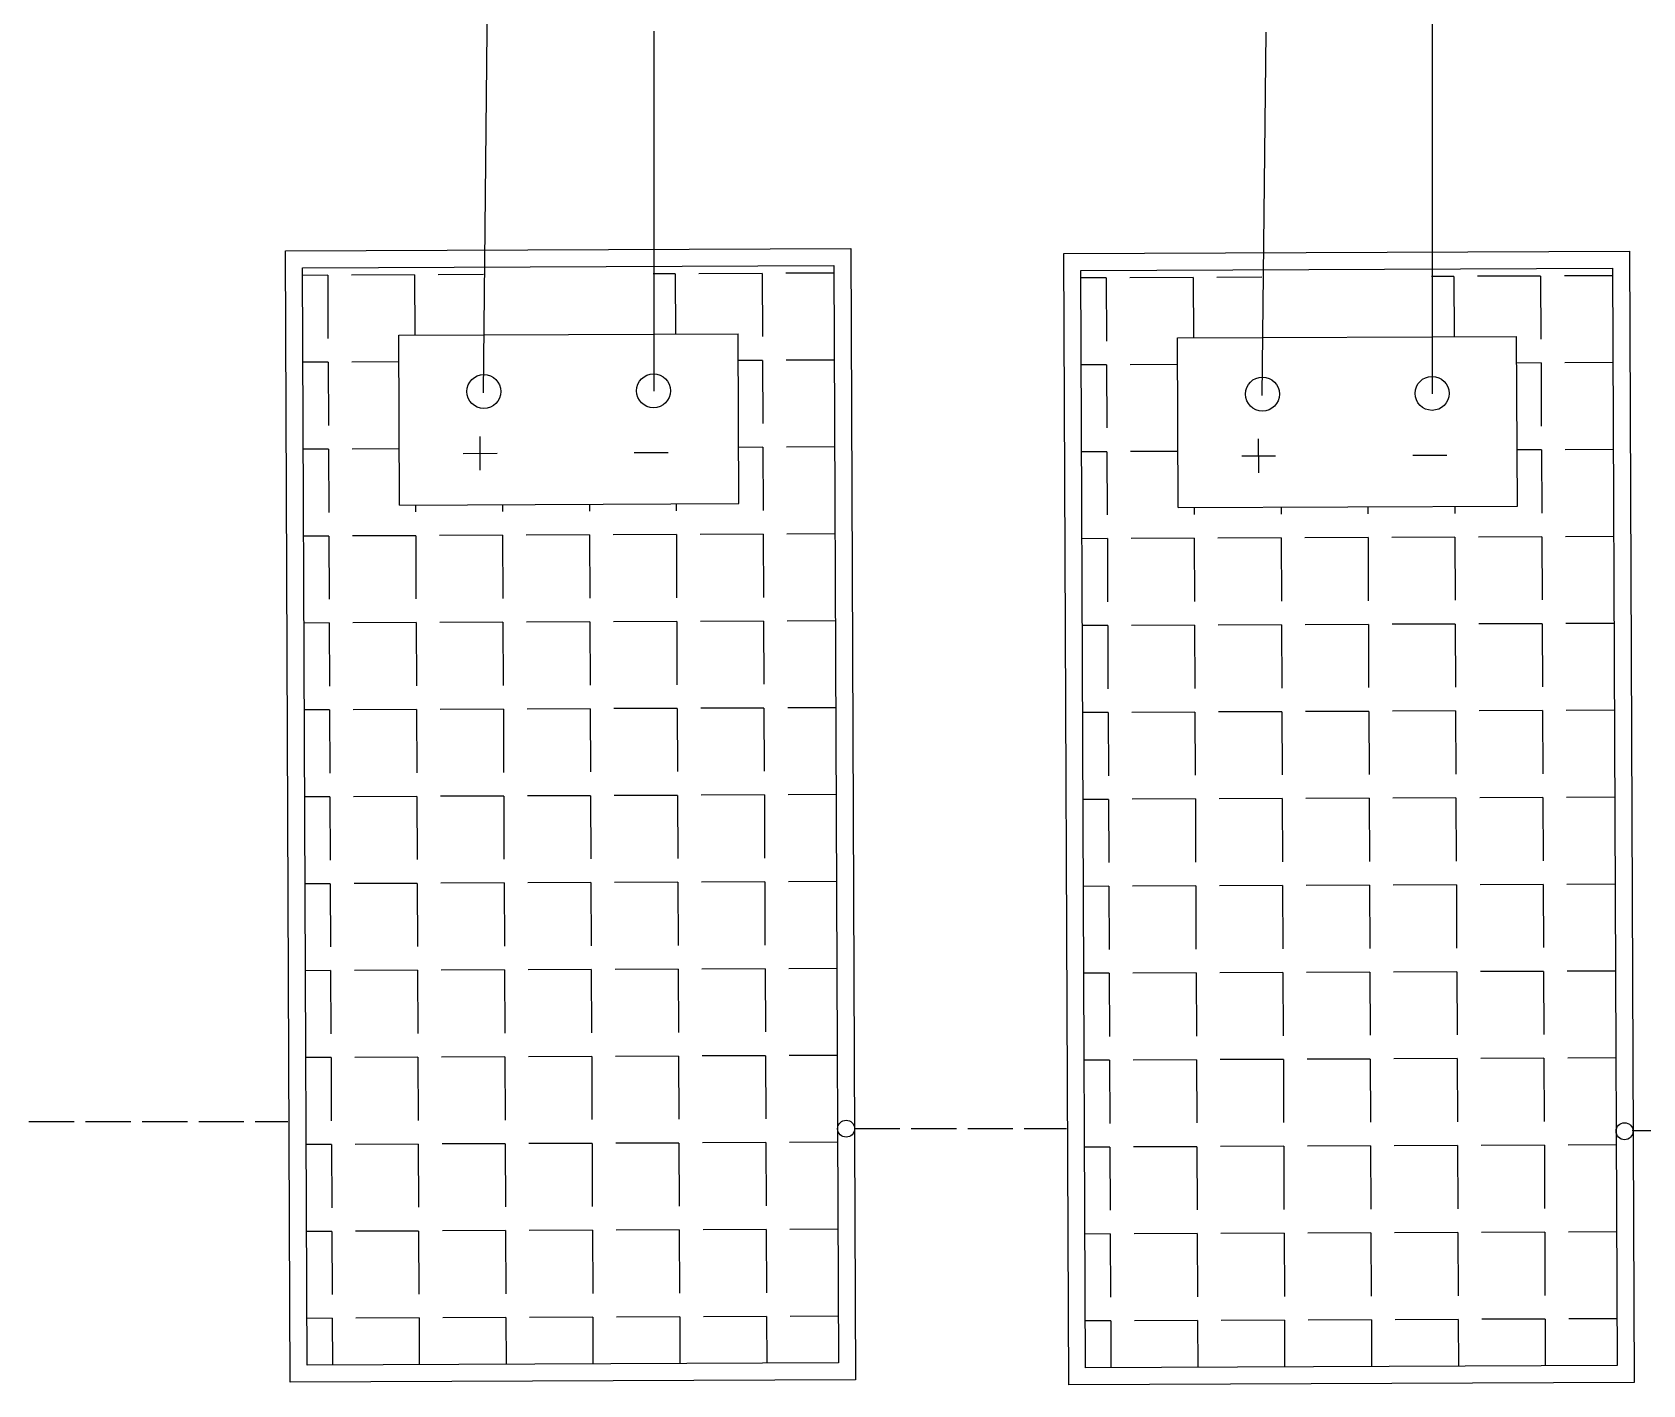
# Model space of a CAD drawing. Header units: millimetres. Extents: x 3165 to 8716, y -1118 to 2802.
# Drawn here: x 3615.9 to 4042.9, y 1160.4 to 1518.8 of the extents above; entities that cross this region are included whole.
import ezdxf

# ---------------------------------------------------------------- set-up
doc = ezdxf.new("R2010")
doc.units = ezdxf.units.MM
doc.linetypes.add('ACAD_ISO02W100', pattern=[15, 12, -3])
doc.layers.add('1', color=7, linetype='Continuous')
doc.layers.add('TERRA', color=3, linetype='ACAD_ISO02W100')

msp = doc.modelspace()

# ---------------------------------------------------------------- linework, layer by layer
for p, q in [((3735.52, 1423.24), (3736.65, 1533.99)), ((3987.04, 1534.23), (3987.04, 1423.01)), ((3780.63, 1519.15), (3780.63, 1423.69)), ((3941.93, 1422.56), (3943.05, 1518.82))]:
    msp.add_line(p, q)
at = {"layer": '1'}
for p, q in [((3683, 1460.86), (3832.9, 1461.49)), ((3684.27, 1161.06), (3683, 1460.86)), ((3832.9, 1461.49), (3834.17, 1161.7)), ((3889.4, 1460.18), (4039.3, 1460.81)), ((4039.3, 1460.81), (4040.58, 1161.02)), ((3687.51, 1456.38), (3828.42, 1456.98)), ((3688.75, 1165.57), (3687.51, 1456.38)), ((3828.42, 1456.98), (3829.65, 1166.17)), ((3890.68, 1160.38), (3889.4, 1460.18)), ((3893.92, 1455.7), (4034.82, 1456.3)), ((4034.82, 1456.3), (4036.06, 1165.49)), ((3895.16, 1164.89), (3893.92, 1455.7)), ((3713.07, 1438.5), (3803.01, 1438.88)), ((3713.26, 1393.53), (3713.07, 1438.5)), ((3803.2, 1393.91), (3803.01, 1438.88)), ((3919.48, 1437.82), (4009.42, 1438.2)), ((3919.67, 1392.85), (3919.48, 1437.82)), ((4009.61, 1393.23), (4009.42, 1438.2)), ((3734.63, 1402.74), (3734.59, 1411.73)), ((3941.04, 1402.06), (3941, 1411.05)), ((3730.12, 1407.21), (3739.11, 1407.25)), ((3775.48, 1407.41), (3784.48, 1407.44)), ((3936.52, 1406.53), (3945.52, 1406.57)), ((3981.89, 1406.73), (3990.88, 1406.76)), ((3713.26, 1393.53), (3803.2, 1393.91)), ((3919.67, 1392.85), (4009.61, 1393.23)), ((3829.65, 1166.17), (3688.75, 1165.57)), ((3834.17, 1161.7), (3684.27, 1161.06)), ((4036.06, 1165.49), (3895.16, 1164.89)), ((4040.58, 1161.02), (3890.68, 1160.38))]:
    msp.add_line(p, q, dxfattribs=at)
at = {"layer": '1', "linetype": 'Continuous'}
for p, q in [((3694.21, 1454.41), (3687.52, 1454.38)), ((3694.21, 1454.41), (3694.28, 1437.66)), ((3717.24, 1454.51), (3700.49, 1454.44)), ((3717.24, 1454.51), (3717.31, 1438.52)), ((3735.49, 1454.59), (3723.53, 1454.54)), ((3786.35, 1454.8), (3780.46, 1454.78)), ((3786.35, 1454.8), (3786.42, 1438.81)), ((3809.38, 1454.9), (3792.63, 1454.83)), ((3809.38, 1454.9), (3809.46, 1438.15)), ((3828.43, 1454.98), (3815.67, 1454.93)), ((3900.62, 1453.73), (3893.93, 1453.7)), ((3900.62, 1453.73), (3900.69, 1436.98)), ((3923.65, 1453.83), (3906.9, 1453.76)), ((3923.65, 1453.83), (3923.72, 1437.84)), ((3941.9, 1453.91), (3929.93, 1453.86)), ((3992.76, 1454.12), (3986.87, 1454.1)), ((3992.76, 1454.12), (3992.82, 1438.13)), ((4015.79, 1454.22), (3999.04, 1454.15)), ((4015.79, 1454.22), (4015.86, 1437.47)), ((4034.83, 1454.3), (4022.07, 1454.25)), ((3694.31, 1431.38), (3687.62, 1431.35)), ((3694.31, 1431.38), (3694.38, 1414.62)), ((3713.1, 1431.46), (3700.59, 1431.4)), ((3809.48, 1431.87), (3803.04, 1431.84)), ((3809.48, 1431.87), (3809.55, 1415.11)), ((3828.52, 1431.95), (3815.76, 1431.89)), ((3900.71, 1430.7), (3894.03, 1430.67)), ((3900.71, 1430.7), (3900.79, 1413.94)), ((3919.51, 1430.78), (3907, 1430.72)), ((4015.89, 1431.19), (4009.45, 1431.16)), ((4015.89, 1431.19), (4015.96, 1414.43)), ((4034.93, 1431.27), (4022.17, 1431.21)), ((3694.41, 1408.34), (3687.72, 1408.31)), ((3694.41, 1408.34), (3694.48, 1391.59)), ((3713.2, 1408.42), (3700.69, 1408.37)), ((3809.58, 1408.83), (3803.14, 1408.8)), ((3809.58, 1408.83), (3809.65, 1392.08)), ((3828.62, 1408.91), (3815.86, 1408.86)), ((3900.81, 1407.66), (3894.12, 1407.63)), ((3900.81, 1407.66), (3900.88, 1390.91)), ((3919.61, 1407.74), (3907.09, 1407.69)), ((4015.99, 1408.15), (4009.55, 1408.12)), ((4015.99, 1408.15), (4016.06, 1391.4)), ((4035.03, 1408.23), (4022.27, 1408.18)), ((3717.5, 1393.55), (3717.51, 1391.69)), ((3740.54, 1393.65), (3740.55, 1391.78)), ((3763.57, 1393.74), (3763.58, 1391.88)), ((3786.61, 1393.84), (3786.62, 1391.98)), ((3923.91, 1392.87), (3923.92, 1391.01)), ((3946.95, 1392.97), (3946.95, 1391.1)), ((3969.98, 1393.06), (3969.99, 1391.2)), ((3993.02, 1393.16), (3993.02, 1391.3)), ((3694.5, 1385.31), (3687.81, 1385.28)), ((3694.5, 1385.31), (3694.57, 1368.55)), ((3717.54, 1385.4), (3700.79, 1385.33)), ((3717.54, 1385.4), (3717.61, 1368.65)), ((3740.57, 1385.5), (3723.82, 1385.43)), ((3740.57, 1385.5), (3740.64, 1368.75)), ((3763.61, 1385.6), (3746.86, 1385.53)), ((3763.61, 1385.6), (3763.68, 1368.85)), ((3786.64, 1385.7), (3769.89, 1385.63)), ((3786.64, 1385.7), (3786.71, 1368.95)), ((3809.68, 1385.8), (3792.93, 1385.72)), ((3809.68, 1385.8), (3809.75, 1369.04)), ((3828.72, 1385.88), (3815.96, 1385.82)), ((3900.91, 1384.63), (3894.22, 1384.6)), ((3900.91, 1384.63), (3900.98, 1367.87)), ((3923.95, 1384.72), (3907.19, 1384.65)), ((3923.95, 1384.72), (3924.02, 1367.97)), ((3946.98, 1384.82), (3930.23, 1384.75)), ((3946.98, 1384.82), (3947.05, 1368.07)), ((3970.02, 1384.92), (3953.26, 1384.85)), ((3970.02, 1384.92), (3970.09, 1368.17)), ((3993.05, 1385.02), (3976.3, 1384.95)), ((3993.05, 1385.02), (3993.12, 1368.27)), ((4016.09, 1385.12), (3999.33, 1385.05)), ((4016.09, 1385.12), (4016.16, 1368.36)), ((4035.13, 1385.2), (4022.37, 1385.14)), ((3694.6, 1362.27), (3687.91, 1362.24)), ((3694.6, 1362.27), (3694.67, 1345.52)), ((3717.64, 1362.37), (3700.88, 1362.3)), ((3717.64, 1362.37), (3717.71, 1345.62)), ((3740.67, 1362.47), (3723.92, 1362.4)), ((3740.67, 1362.47), (3740.74, 1345.71)), ((3763.71, 1362.57), (3746.95, 1362.49)), ((3763.71, 1362.57), (3763.78, 1345.81)), ((3786.74, 1362.66), (3769.99, 1362.59)), ((3786.74, 1362.66), (3786.81, 1345.91)), ((3809.78, 1362.76), (3793.02, 1362.69)), ((3809.78, 1362.76), (3809.85, 1346.01)), ((3828.82, 1362.84), (3816.06, 1362.79)), ((4035.23, 1362.16), (4022.47, 1362.11)), ((3901.01, 1361.59), (3894.32, 1361.56)), ((3901.01, 1361.59), (3901.08, 1344.84)), ((3924.04, 1361.69), (3907.29, 1361.62)), ((3924.04, 1361.69), (3924.11, 1344.94)), ((3947.08, 1361.79), (3930.33, 1361.72)), ((3947.08, 1361.79), (3947.15, 1345.03)), ((3970.11, 1361.89), (3953.36, 1361.81)), ((3970.11, 1361.89), (3970.18, 1345.13)), ((3993.15, 1361.98), (3976.4, 1361.91)), ((3993.15, 1361.98), (3993.22, 1345.23)), ((4016.18, 1362.08), (3999.43, 1362.01)), ((4016.18, 1362.08), (4016.25, 1345.33)), ((3694.7, 1339.24), (3688.01, 1339.21)), ((3694.7, 1339.24), (3694.77, 1322.48)), ((3717.73, 1339.33), (3700.98, 1339.26)), ((3717.73, 1339.33), (3717.81, 1322.58)), ((3740.77, 1339.43), (3724.02, 1339.36)), ((3740.77, 1339.43), (3740.84, 1322.68)), ((3763.8, 1339.53), (3747.05, 1339.46)), ((3763.8, 1339.53), (3763.88, 1322.78)), ((3786.84, 1339.63), (3770.09, 1339.56)), ((3786.84, 1339.63), (3786.91, 1322.88)), ((3809.87, 1339.73), (3793.12, 1339.65)), ((3809.87, 1339.73), (3809.95, 1322.97)), ((3828.92, 1339.81), (3816.16, 1339.75)), ((3901.11, 1338.56), (3894.42, 1338.53)), ((3901.11, 1338.56), (3901.18, 1321.8)), ((3924.14, 1338.65), (3907.39, 1338.58)), ((3924.14, 1338.65), (3924.21, 1321.9)), ((3947.18, 1338.75), (3930.42, 1338.68)), ((3947.18, 1338.75), (3947.25, 1322)), ((3970.21, 1338.85), (3953.46, 1338.78)), ((3970.21, 1338.85), (3970.28, 1322.1)), ((3993.25, 1338.95), (3976.49, 1338.88)), ((3993.25, 1338.95), (3993.32, 1322.2)), ((4016.28, 1339.05), (3999.53, 1338.98)), ((4016.28, 1339.05), (4016.35, 1322.29)), ((4035.32, 1339.13), (4022.56, 1339.07)), ((3694.8, 1316.2), (3688.11, 1316.17)), ((3694.8, 1316.2), (3694.87, 1299.45)), ((3717.83, 1316.3), (3701.08, 1316.23)), ((3717.83, 1316.3), (3717.9, 1299.55)), ((3740.87, 1316.4), (3724.11, 1316.33)), ((3740.87, 1316.4), (3740.94, 1299.64)), ((3763.9, 1316.49), (3747.15, 1316.42)), ((3763.9, 1316.49), (3763.97, 1299.74)), ((3786.94, 1316.59), (3770.18, 1316.52)), ((3786.94, 1316.59), (3787.01, 1299.84)), ((3809.97, 1316.69), (3793.22, 1316.62)), ((3809.97, 1316.69), (3810.04, 1299.94)), ((3829.01, 1316.77), (3816.25, 1316.72)), ((3901.2, 1315.52), (3894.52, 1315.49)), ((3901.2, 1315.52), (3901.28, 1298.77)), ((3924.24, 1315.62), (3907.49, 1315.55)), ((3924.24, 1315.62), (3924.31, 1298.87)), ((3947.27, 1315.72), (3930.52, 1315.65)), ((3947.27, 1315.72), (3947.35, 1298.96)), ((3970.31, 1315.82), (3953.56, 1315.74)), ((3970.31, 1315.82), (3970.38, 1299.06)), ((3993.34, 1315.91), (3976.59, 1315.84)), ((3993.34, 1315.91), (3993.42, 1299.16)), ((4016.38, 1316.01), (3999.63, 1315.94)), ((4016.38, 1316.01), (4016.45, 1299.26)), ((4035.42, 1316.09), (4022.66, 1316.04)), ((3694.89, 1293.17), (3688.21, 1293.14)), ((3694.89, 1293.17), (3694.97, 1276.41)), ((3717.93, 1293.26), (3701.18, 1293.19)), ((3717.93, 1293.26), (3718, 1276.51)), ((3740.96, 1293.36), (3724.21, 1293.29)), ((3740.96, 1293.36), (3741.04, 1276.61)), ((3764, 1293.46), (3747.25, 1293.39)), ((3764, 1293.46), (3764.07, 1276.71)), ((3787.03, 1293.56), (3770.28, 1293.49)), ((3787.03, 1293.56), (3787.11, 1276.81)), ((3810.07, 1293.66), (3793.32, 1293.58)), ((3810.07, 1293.66), (3810.14, 1276.9)), ((3829.11, 1293.74), (3816.35, 1293.68)), ((3901.3, 1292.49), (3894.61, 1292.46)), ((3901.3, 1292.49), (3901.37, 1275.73)), ((3924.34, 1292.58), (3907.58, 1292.51)), ((3924.34, 1292.58), (3924.41, 1275.83)), ((3947.37, 1292.68), (3930.62, 1292.61)), ((3947.37, 1292.68), (3947.44, 1275.93)), ((3970.41, 1292.78), (3953.65, 1292.71)), ((3970.41, 1292.78), (3970.48, 1276.03)), ((3993.44, 1292.88), (3976.69, 1292.81)), ((3993.44, 1292.88), (3993.51, 1276.13)), ((4016.48, 1292.98), (3999.72, 1292.9)), ((4016.48, 1292.98), (4016.55, 1276.22)), ((4035.52, 1293.06), (4022.76, 1293)), ((3694.99, 1270.13), (3688.3, 1270.1)), ((3694.99, 1270.13), (3695.06, 1253.38)), ((3718.03, 1270.23), (3701.27, 1270.16)), ((3718.03, 1270.23), (3718.1, 1253.48)), ((3741.06, 1270.33), (3724.31, 1270.26)), ((3741.06, 1270.33), (3741.13, 1253.57)), ((3764.1, 1270.42), (3747.35, 1270.35)), ((3764.1, 1270.42), (3764.17, 1253.67)), ((3787.13, 1270.52), (3770.38, 1270.45)), ((3787.13, 1270.52), (3787.2, 1253.77)), ((3810.17, 1270.62), (3793.42, 1270.55)), ((3810.17, 1270.62), (3810.24, 1253.87)), ((3829.21, 1270.7), (3816.45, 1270.65)), ((3901.4, 1269.45), (3894.71, 1269.42)), ((3901.4, 1269.45), (3901.47, 1252.7)), ((3924.43, 1269.55), (3907.68, 1269.48)), ((3924.43, 1269.55), (3924.51, 1252.8)), ((3947.47, 1269.65), (3930.72, 1269.58)), ((3947.47, 1269.65), (3947.54, 1252.89)), ((3970.51, 1269.75), (3953.75, 1269.67)), ((3970.51, 1269.75), (3970.58, 1252.99)), ((3993.54, 1269.84), (3976.79, 1269.77)), ((3993.54, 1269.84), (3993.61, 1253.09)), ((4016.58, 1269.94), (3999.82, 1269.87)), ((4016.58, 1269.94), (4016.65, 1253.19)), ((4035.62, 1270.02), (4022.86, 1269.97)), ((3695.09, 1247.1), (3688.4, 1247.07)), ((3695.09, 1247.1), (3695.16, 1230.34)), ((3718.13, 1247.19), (3701.37, 1247.12)), ((3718.13, 1247.19), (3718.2, 1230.44)), ((3741.16, 1247.29), (3724.41, 1247.22)), ((3741.16, 1247.29), (3741.23, 1230.54)), ((3764.2, 1247.39), (3747.44, 1247.32)), ((3764.2, 1247.39), (3764.27, 1230.64)), ((3787.23, 1247.49), (3770.48, 1247.42)), ((3787.23, 1247.49), (3787.3, 1230.73)), ((3810.27, 1247.59), (3793.51, 1247.51)), ((3810.27, 1247.59), (3810.34, 1230.83)), ((3829.31, 1247.67), (3816.55, 1247.61)), ((4016.67, 1246.91), (3999.92, 1246.83)), ((4016.67, 1246.91), (4016.74, 1230.15)), ((4035.71, 1246.99), (4022.96, 1246.93)), ((3901.5, 1246.42), (3894.81, 1246.39)), ((3901.5, 1246.42), (3901.57, 1229.66)), ((3924.53, 1246.51), (3907.78, 1246.44)), ((3924.53, 1246.51), (3924.6, 1229.76)), ((3947.57, 1246.61), (3930.82, 1246.54)), ((3947.57, 1246.61), (3947.64, 1229.86)), ((3970.6, 1246.71), (3953.85, 1246.64)), ((3970.6, 1246.71), (3970.67, 1229.96)), ((3993.64, 1246.81), (3976.89, 1246.74)), ((3993.64, 1246.81), (3993.71, 1230.06)), ((3695.19, 1224.06), (3688.5, 1224.03)), ((3695.19, 1224.06), (3695.26, 1207.31)), ((3718.22, 1224.16), (3701.47, 1224.09)), ((3718.22, 1224.16), (3718.29, 1207.41)), ((3741.26, 1224.26), (3724.51, 1224.19)), ((3741.26, 1224.26), (3741.33, 1207.5)), ((3764.29, 1224.35), (3747.54, 1224.28)), ((3764.29, 1224.35), (3764.36, 1207.6)), ((3787.33, 1224.45), (3770.58, 1224.38)), ((3787.33, 1224.45), (3787.4, 1207.7)), ((3810.36, 1224.55), (3793.61, 1224.48)), ((3810.36, 1224.55), (3810.44, 1207.8)), ((3829.41, 1224.63), (3816.65, 1224.58)), ((3901.6, 1223.38), (3894.91, 1223.35)), ((3901.6, 1223.38), (3901.67, 1206.63)), ((3924.63, 1223.48), (3907.88, 1223.41)), ((3924.63, 1223.48), (3924.7, 1206.73)), ((3947.67, 1223.58), (3930.91, 1223.51)), ((3947.67, 1223.58), (3947.74, 1206.82)), ((3970.7, 1223.68), (3953.95, 1223.6)), ((3970.7, 1223.68), (3970.77, 1206.92)), ((3993.74, 1223.77), (3976.98, 1223.7)), ((3993.74, 1223.77), (3993.81, 1207.02)), ((4016.77, 1223.87), (4000.02, 1223.8)), ((4016.77, 1223.87), (4016.84, 1207.12)), ((4035.81, 1223.95), (4023.05, 1223.9)), ((3695.29, 1201.03), (3688.6, 1201)), ((3695.29, 1201.03), (3695.36, 1184.27)), ((3718.32, 1201.12), (3701.57, 1201.05)), ((3718.32, 1201.12), (3718.39, 1184.37)), ((3741.36, 1201.22), (3724.6, 1201.15)), ((3741.36, 1201.22), (3741.43, 1184.47)), ((3764.39, 1201.32), (3747.64, 1201.25)), ((3764.39, 1201.32), (3764.46, 1184.57)), ((3787.43, 1201.42), (3770.67, 1201.35)), ((3787.43, 1201.42), (3787.5, 1184.66)), ((3810.46, 1201.52), (3793.71, 1201.44)), ((3810.46, 1201.52), (3810.53, 1184.76)), ((3829.5, 1201.6), (3816.74, 1201.54)), ((3901.69, 1200.35), (3895.01, 1200.32)), ((3901.69, 1200.35), (3901.76, 1183.59)), ((3924.73, 1200.44), (3907.98, 1200.37)), ((3924.73, 1200.44), (3924.8, 1183.69)), ((3947.76, 1200.54), (3931.01, 1200.47)), ((3947.76, 1200.54), (3947.84, 1183.79)), ((3970.8, 1200.64), (3954.05, 1200.57)), ((3970.8, 1200.64), (3970.87, 1183.89)), ((3993.83, 1200.74), (3977.08, 1200.67)), ((3993.83, 1200.74), (3993.91, 1183.99)), ((4016.87, 1200.84), (4000.12, 1200.76)), ((4016.87, 1200.84), (4016.94, 1184.08)), ((4035.91, 1200.92), (4023.15, 1200.86)), ((3829.6, 1178.56), (3816.84, 1178.51)), ((3695.38, 1177.99), (3688.7, 1177.96)), ((3695.38, 1177.99), (3695.44, 1165.6)), ((3718.42, 1178.09), (3701.67, 1178.02)), ((3718.42, 1178.09), (3718.47, 1165.7)), ((3741.45, 1178.19), (3724.7, 1178.12)), ((3741.45, 1178.19), (3741.51, 1165.8)), ((3764.49, 1178.28), (3747.74, 1178.21)), ((3764.49, 1178.28), (3764.54, 1165.9)), ((3787.52, 1178.38), (3770.77, 1178.31)), ((3787.52, 1178.38), (3787.58, 1165.99)), ((3810.56, 1178.48), (3793.81, 1178.41)), ((3810.56, 1178.48), (3810.61, 1166.09)), ((3901.79, 1177.31), (3895.1, 1177.28)), ((3901.79, 1177.31), (3901.84, 1164.92)), ((3924.83, 1177.41), (3908.07, 1177.34)), ((3924.83, 1177.41), (3924.88, 1165.02)), ((3947.86, 1177.51), (3931.11, 1177.44)), ((3947.86, 1177.51), (3947.91, 1165.12)), ((3970.9, 1177.61), (3954.14, 1177.53)), ((3970.9, 1177.61), (3970.95, 1165.22)), ((3993.93, 1177.7), (3977.18, 1177.63)), ((3993.93, 1177.7), (3993.98, 1165.31)), ((4016.97, 1177.8), (4000.21, 1177.73)), ((4016.97, 1177.8), (4017.02, 1165.41)), ((4036.01, 1177.88), (4023.25, 1177.83))]:
    msp.add_line(p, q, dxfattribs=at)
at = {"layer": '1'}
for centre, radius in [((3735.62, 1423.6), 4.5), ((3780.59, 1423.8), 4.5), ((3942.03, 1422.93), 4.5), ((3987, 1423.12), 4.5), ((3831.64, 1228.25), 2.25), ((4038.05, 1227.57), 2.25)]:
    msp.add_circle(centre, radius, dxfattribs=at)
at = {"layer": 'TERRA'}
for p, q in [((3615, 1230.15), (3683.63, 1230.15)), ((3833.89, 1228.26), (3890.07, 1228.26)), ((4040.05, 1227.77), (4109.16, 1227.77))]:
    msp.add_line(p, q, dxfattribs=at)

doc.saveas('drawing.dxf')
